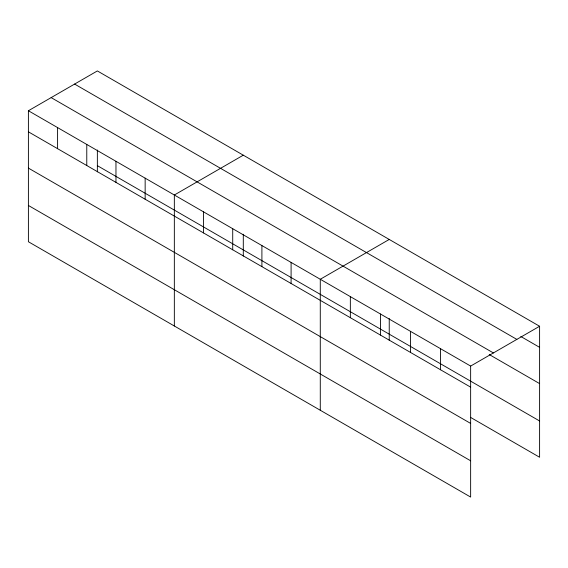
<?xml version="1.0" encoding="UTF-8"?>
<svg xmlns="http://www.w3.org/2000/svg" width="568" height="568" viewBox="0 0 568 568"><rect width="100%" height="100%" fill="white"/><g stroke="black" fill="none" stroke-linecap="round" stroke-linejoin="round"><path stroke-width="0.85" d="M28.4 110.746L470.638 366.076L470.638 497.064L28.4 241.741L28.4 110.746L97.362 70.936L539.6 326.259L539.6 457.254L470.432 417.317M243.296 155.192L174.34 195.009L174.34 325.996M389.236 239.447L320.281 279.264L320.281 410.252M470.638 366.076L539.6 326.259M520.806 336.483L539.6 347.339M74.6 84.071L516.845 339.401M51.155 97.611L493.4 352.934M489.225 354.524L539.6 383.606M97.362 165.657L539.6 420.98M28.4 131.826L470.638 387.149M28.4 168.1L470.638 423.423M28.4 205.467L470.638 460.79M440.569 348.709L440.569 369.789M410.494 331.35L410.494 352.423M389.236 318.527L389.236 340.36M380.425 313.99L380.425 335.063M350.349 296.624L350.349 317.704M291.093 262.409L291.093 283.489M261.905 245.561L261.905 266.633M243.296 234.264L243.296 256.104M232.717 228.712L232.717 249.785M203.529 211.857L203.529 232.93M145.152 178.153L145.152 199.233M115.964 161.305L115.964 182.378M97.362 150.009L97.362 171.848M86.776 144.449L86.776 165.529M57.588 127.601L57.588 148.674"/></g></svg>
